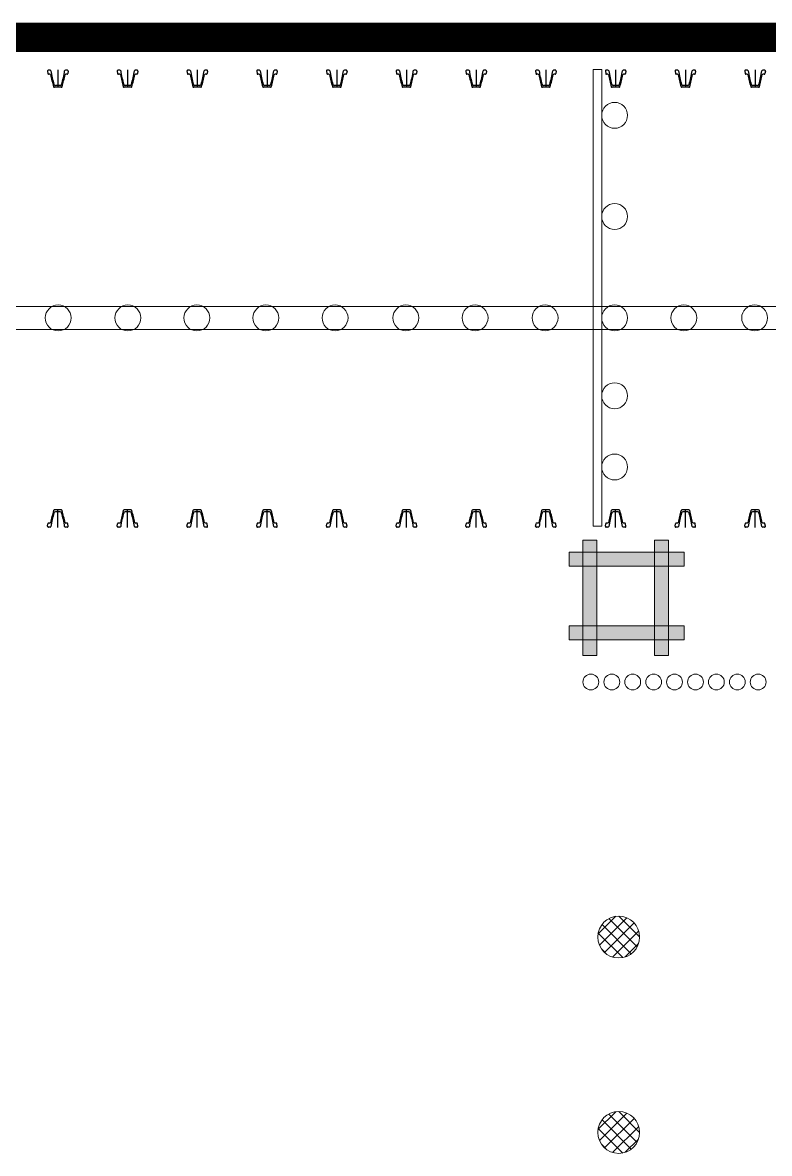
# Model space of a CAD drawing. Header units: millimetres. Extents: x 1757 to 4342, y -1901 to 53.
# Drawn here: x 1965 to 2065.8, y -119.7 to 32.9 of the extents above; entities that cross this region are included whole.
import ezdxf

# ---------------------------------------------------------------- set-up
doc = ezdxf.new("R2010")
doc.units = ezdxf.units.MM
doc.header["$LTSCALE"] = 0.1
doc.linetypes.add('ACAD_ISO04W100', pattern=[30, 24, -3, 0, -3])

msp = doc.modelspace()

# ---------------------------------------------------------------- hatches: boundary and pattern name
at = {"linetype": 'ByBlock', "lineweight": 15}
h = msp.add_hatch(color=253, dxfattribs=at)
h.set_gradient(color1=(173, 173, 173), rotation=90, one_color=1, tint=1, name='CYLINDER')
h.paths.add_polyline_path([(2040.614, -36.947), (2042.505, -36.947), (2042.505, -52.486), (2040.614, -52.486)])
h = msp.add_hatch(color=253, dxfattribs=at)
h.set_gradient(color1=(173, 173, 173), rotation=90, one_color=1, tint=1, name='CYLINDER')
h.paths.add_polyline_path([(2050.282, -36.947), (2052.174, -36.947), (2052.174, -52.486), (2050.282, -52.486)])
h = msp.add_hatch(color=253, dxfattribs=at)
h.set_gradient(color1=(173, 173, 173), one_color=1, tint=1, name='CYLINDER')
h.paths.add_polyline_path([(2038.736, -38.569), (2038.736, -40.46), (2054.275, -40.46), (2054.275, -38.569)])
h = msp.add_hatch(color=253, dxfattribs=at)
h.set_gradient(color1=(173, 173, 173), one_color=1, tint=1, name='CYLINDER')
h.paths.add_polyline_path([(2054.275, -50.387), (2054.275, -48.496), (2038.736, -48.496), (2038.736, -50.387)])
at = {"lineweight": 0}
h = msp.add_hatch(dxfattribs=at)
h.set_pattern_fill('NET', scale=0.376518, angle=225, style=0)
h.set_pattern_definition([(225, (8596.3839, -1806.8229), (0.84530665, -0.84530665), []), (315, (8596.3839, -1806.8229), (0.84530665, 0.84530665), [])])
edge = h.paths.add_edge_path()
edge.add_arc((2045.436, -90.484), 2.824, 0, 360)
h = msp.add_hatch(dxfattribs=at)
h.set_pattern_fill('NET', scale=0.376518, angle=225, style=0)
h.set_pattern_definition([(225, (8596.3839, -1833.1792), (0.84530665, -0.84530665), []), (315, (8596.3839, -1833.1792), (0.84530665, 0.84530665), [])])
edge = h.paths.add_edge_path()
edge.add_arc((2045.436, -116.84), 2.824, 0, 360)

# ---------------------------------------------------------------- linework, layer by layer
at = {"color": 7, "linetype": 'ByBlock', "lineweight": 30}
msp.add_line((1815.13, 28.998), (2170.092, 28.998), dxfattribs=at)
at = {"color": 7, "lineweight": -2}
for p, q in [((1968.331, 26.33), (1968.382, 25.989)), ((1968.685, 26.457), (1968.443, 26.457)), ((1970.995, 26.457), (1970.753, 26.457)), ((1971.107, 26.33), (1971.056, 25.989)), ((1977.744, 26.33), (1977.795, 25.989)), ((1978.098, 26.457), (1977.856, 26.457)), ((1980.408, 26.457), (1980.166, 26.457)), ((1980.52, 26.33), (1980.469, 25.989)), ((1987.157, 26.33), (1987.208, 25.989)), ((1987.511, 26.457), (1987.269, 26.457)), ((1989.821, 26.457), (1989.579, 26.457)), ((1989.933, 26.33), (1989.882, 25.989)), ((1996.57, 26.33), (1996.621, 25.989)), ((1996.924, 26.457), (1996.682, 26.457)), ((1999.234, 26.457), (1998.992, 26.457)), ((1999.346, 26.33), (1999.295, 25.989)), ((2005.983, 26.33), (2006.034, 25.989)), ((2006.337, 26.457), (2006.095, 26.457)), ((2008.647, 26.457), (2008.405, 26.457)), ((2008.759, 26.33), (2008.708, 25.989)), ((2015.396, 26.33), (2015.447, 25.989)), ((2015.75, 26.457), (2015.508, 26.457)), ((2018.06, 26.457), (2017.818, 26.457)), ((2018.172, 26.33), (2018.121, 25.989)), ((2024.809, 26.33), (2024.86, 25.989)), ((2025.163, 26.457), (2024.921, 26.457)), ((2027.473, 26.457), (2027.231, 26.457)), ((2027.585, 26.33), (2027.534, 25.989)), ((2034.222, 26.33), (2034.273, 25.989)), ((2034.576, 26.457), (2034.334, 26.457)), ((2036.886, 26.457), (2036.644, 26.457)), ((2036.998, 26.33), (2036.947, 25.989)), ((2043.634, 26.33), (2043.686, 25.989)), ((2043.989, 26.457), (2043.747, 26.457)), ((2046.299, 26.457), (2046.057, 26.457)), ((2046.411, 26.33), (2046.36, 25.989)), ((2053.047, 26.33), (2053.098, 25.989)), ((2053.402, 26.457), (2053.16, 26.457)), ((2055.712, 26.457), (2055.47, 26.457)), ((2055.824, 26.33), (2055.773, 25.989)), ((2062.46, 26.33), (2062.511, 25.989)), ((2062.814, 26.457), (2062.572, 26.457)), ((2065.125, 26.457), (2064.883, 26.457)), ((2065.237, 26.33), (2065.186, 25.989)), ((1968.655, 25.911), (1968.475, 25.911)), ((1970.964, 25.911), (1970.784, 25.911)), ((1978.068, 25.911), (1977.888, 25.911)), ((1980.377, 25.911), (1980.197, 25.911)), ((1987.48, 25.911), (1987.301, 25.911)), ((1989.79, 25.911), (1989.61, 25.911)), ((1996.893, 25.911), (1996.714, 25.911)), ((1999.202, 25.911), (1999.023, 25.911)), ((2006.306, 25.911), (2006.127, 25.911)), ((2008.615, 25.911), (2008.436, 25.911)), ((2015.719, 25.911), (2015.539, 25.911)), ((2018.028, 25.911), (2017.849, 25.911)), ((2025.132, 25.911), (2024.952, 25.911)), ((2027.441, 25.911), (2027.261, 25.911)), ((2034.545, 25.911), (2034.365, 25.911)), ((2036.854, 25.911), (2036.674, 25.911)), ((2043.958, 25.911), (2043.778, 25.911)), ((2046.267, 25.911), (2046.087, 25.911)), ((2053.371, 25.911), (2053.191, 25.911)), ((2055.68, 25.911), (2055.5, 25.911)), ((2062.784, 25.911), (2062.604, 25.911)), ((2065.093, 25.911), (2064.913, 25.911)), ((1970.193, 24.141), (1969.246, 24.141)), ((1970.055, 24.386), (1969.383, 24.386)), ((1979.605, 24.141), (1978.659, 24.141)), ((1979.468, 24.386), (1978.796, 24.386)), ((1989.018, 24.141), (1988.072, 24.141)), ((1988.881, 24.386), (1988.209, 24.386)), ((1998.431, 24.141), (1997.485, 24.141)), ((1998.294, 24.386), (1997.622, 24.386)), ((2007.844, 24.141), (2006.898, 24.141)), ((2007.707, 24.386), (2007.035, 24.386)), ((2017.257, 24.141), (2016.311, 24.141)), ((2017.12, 24.386), (2016.448, 24.386)), ((2026.67, 24.141), (2025.724, 24.141)), ((2026.533, 24.386), (2025.861, 24.386)), ((2036.083, 24.141), (2035.136, 24.141)), ((2035.946, 24.386), (2035.274, 24.386)), ((2045.496, 24.141), (2044.549, 24.141)), ((2045.359, 24.386), (2044.687, 24.386)), ((2054.909, 24.141), (2053.962, 24.141)), ((2054.772, 24.386), (2054.1, 24.386)), ((2064.322, 24.141), (2063.375, 24.141)), ((2064.185, 24.386), (2063.513, 24.386)), ((1970.193, -32.875), (1969.246, -32.875)), ((1970.055, -33.12), (1969.383, -33.12)), ((1979.605, -32.875), (1978.659, -32.875)), ((1979.468, -33.12), (1978.796, -33.12)), ((1989.018, -32.875), (1988.072, -32.875)), ((1988.881, -33.12), (1988.209, -33.12)), ((1998.431, -32.875), (1997.485, -32.875)), ((1998.294, -33.12), (1997.622, -33.12)), ((2007.844, -32.875), (2006.898, -32.875)), ((2007.707, -33.12), (2007.035, -33.12)), ((2017.257, -32.875), (2016.311, -32.875)), ((2017.12, -33.12), (2016.448, -33.12)), ((2026.67, -32.875), (2025.724, -32.875)), ((2026.533, -33.12), (2025.861, -33.12)), ((2036.083, -32.875), (2035.136, -32.875)), ((2035.946, -33.12), (2035.274, -33.12)), ((2045.496, -32.875), (2044.549, -32.875)), ((2045.359, -33.12), (2044.687, -33.12)), ((2054.909, -32.875), (2053.962, -32.875)), ((2054.772, -33.12), (2054.1, -33.12)), ((2064.322, -32.875), (2063.375, -32.875)), ((2064.185, -33.12), (2063.513, -33.12)), ((1968.331, -35.064), (1968.382, -34.723)), ((1968.655, -34.644), (1968.475, -34.644)), ((1970.964, -34.644), (1970.784, -34.644)), ((1971.107, -35.064), (1971.056, -34.723)), ((1977.744, -35.064), (1977.795, -34.723)), ((1978.068, -34.644), (1977.888, -34.644)), ((1980.377, -34.644), (1980.197, -34.644)), ((1980.52, -35.064), (1980.469, -34.723)), ((1987.157, -35.064), (1987.208, -34.723)), ((1987.48, -34.644), (1987.301, -34.644)), ((1989.79, -34.644), (1989.61, -34.644)), ((1989.933, -35.064), (1989.882, -34.723)), ((1996.57, -35.064), (1996.621, -34.723)), ((1996.893, -34.644), (1996.714, -34.644)), ((1999.202, -34.644), (1999.023, -34.644)), ((1999.346, -35.064), (1999.295, -34.723)), ((2005.983, -35.064), (2006.034, -34.723)), ((2006.306, -34.644), (2006.127, -34.644)), ((2008.615, -34.644), (2008.436, -34.644)), ((2008.759, -35.064), (2008.708, -34.723)), ((2015.396, -35.064), (2015.447, -34.723)), ((2015.719, -34.644), (2015.539, -34.644)), ((2018.028, -34.644), (2017.849, -34.644)), ((2018.172, -35.064), (2018.121, -34.723)), ((2024.809, -35.064), (2024.86, -34.723)), ((2025.132, -34.644), (2024.952, -34.644)), ((2027.441, -34.644), (2027.261, -34.644)), ((2027.585, -35.064), (2027.534, -34.723)), ((2034.222, -35.064), (2034.273, -34.723)), ((2034.545, -34.644), (2034.365, -34.644)), ((2036.854, -34.644), (2036.674, -34.644)), ((2036.998, -35.064), (2036.947, -34.723)), ((2043.634, -35.064), (2043.686, -34.723)), ((2043.958, -34.644), (2043.778, -34.644)), ((2046.267, -34.644), (2046.087, -34.644)), ((2046.411, -35.064), (2046.36, -34.723)), ((2053.047, -35.064), (2053.098, -34.723)), ((2053.371, -34.644), (2053.191, -34.644)), ((2055.68, -34.644), (2055.5, -34.644)), ((2055.824, -35.064), (2055.773, -34.723)), ((2062.46, -35.064), (2062.511, -34.723)), ((2062.784, -34.644), (2062.604, -34.644)), ((2065.093, -34.644), (2064.913, -34.644)), ((2065.237, -35.064), (2065.186, -34.723)), ((1968.685, -35.19), (1968.443, -35.19)), ((1970.995, -35.19), (1970.753, -35.19)), ((1978.098, -35.19), (1977.856, -35.19)), ((1980.408, -35.19), (1980.166, -35.19)), ((1987.511, -35.19), (1987.269, -35.19)), ((1989.821, -35.19), (1989.579, -35.19)), ((1996.924, -35.19), (1996.682, -35.19)), ((1999.234, -35.19), (1998.992, -35.19)), ((2006.337, -35.19), (2006.095, -35.19)), ((2008.647, -35.19), (2008.405, -35.19)), ((2015.75, -35.19), (2015.508, -35.19)), ((2018.06, -35.19), (2017.818, -35.19)), ((2025.163, -35.19), (2024.921, -35.19)), ((2027.473, -35.19), (2027.231, -35.19)), ((2034.576, -35.19), (2034.334, -35.19)), ((2036.886, -35.19), (2036.644, -35.19)), ((2043.989, -35.19), (2043.747, -35.19)), ((2046.299, -35.19), (2046.057, -35.19)), ((2053.402, -35.19), (2053.16, -35.19)), ((2055.712, -35.19), (2055.47, -35.19)), ((2062.814, -35.19), (2062.572, -35.19)), ((2065.125, -35.19), (2064.883, -35.19))]:
    msp.add_line(p, q, dxfattribs=at)
at = {"color": 7, "linetype": 'ACAD_ISO04W100', "lineweight": -2}
for p, q in [((1969.719, 26.517), (1969.719, 24.078)), ((1979.132, 26.517), (1979.132, 24.078)), ((1988.545, 26.517), (1988.545, 24.078)), ((1997.958, 26.517), (1997.958, 24.078)), ((2007.371, 26.517), (2007.371, 24.078)), ((2016.784, 26.517), (2016.784, 24.078)), ((2026.197, 26.517), (2026.197, 24.078)), ((2035.61, 26.517), (2035.61, 24.078)), ((2045.023, 26.517), (2045.023, 24.078)), ((2054.436, 26.517), (2054.436, 24.078)), ((2063.849, 26.517), (2063.849, 24.078)), ((1969.719, -35.251), (1969.719, -32.812)), ((1979.132, -35.251), (1979.132, -32.812)), ((1988.545, -35.251), (1988.545, -32.812)), ((1997.958, -35.251), (1997.958, -32.812)), ((2007.371, -35.251), (2007.371, -32.812)), ((2016.784, -35.251), (2016.784, -32.812)), ((2026.197, -35.251), (2026.197, -32.812)), ((2035.61, -35.251), (2035.61, -32.812)), ((2045.023, -35.251), (2045.023, -32.812)), ((2054.436, -35.251), (2054.436, -32.812)), ((2063.849, -35.251), (2063.849, -32.812))]:
    msp.add_line(p, q, dxfattribs=at)
at = {"color": 7, "linetype": 'ByBlock', "lineweight": 0}
for p, q in [((2170.092, -5.445), (1815.13, -5.445)), ((2170.092, -8.524), (1815.13, -8.524))]:
    msp.add_line(p, q, dxfattribs=at)
at = {"color": 253, "linetype": 'ByBlock', "lineweight": 15, "const_width": 3.765}
msp.add_lwpolyline([(1815.13, 30.986), (2170.092, 30.986)], dxfattribs=at)
at = {"color": 7, "linetype": 'ByBlock', "lineweight": 15}
for points in [[(2043.139, 26.565), (2041.977, 26.565), (2041.977, -35.07), (2043.139, -35.07)], [(2040.614, -36.947), (2042.505, -36.947), (2042.505, -52.486), (2040.614, -52.486)], [(2050.282, -36.947), (2052.174, -36.947), (2052.174, -52.486), (2050.282, -52.486)], [(2054.275, -38.569), (2054.275, -40.46), (2038.736, -40.46), (2038.736, -38.569)], [(2054.275, -48.496), (2054.275, -50.387), (2038.736, -50.387), (2038.736, -48.496)]]:
    msp.add_lwpolyline(points, close=True, dxfattribs=at)
for centre, radius in [((2044.888, 20.364), 1.749), ((2044.888, 6.71), 1.749), ((1969.769, -6.966), 1.749), ((1979.173, -6.966), 1.749), ((1988.492, -6.966), 1.749), ((1997.809, -6.966), 1.749), ((2007.145, -6.966), 1.749), ((2016.709, -6.966), 1.749), ((2026.045, -6.966), 1.749), ((2035.495, -6.966), 1.749), ((2044.888, -6.966), 1.749), ((2054.224, -6.966), 1.749), ((2063.788, -6.966), 1.749), ((2044.888, -17.464), 1.749), ((2044.888, -27.08), 1.749), ((2041.682, -56.081), 1.068), ((2044.506, -56.081), 1.068), ((2047.329, -56.081), 1.068), ((2050.153, -56.081), 1.068), ((2052.977, -56.081), 1.068), ((2055.801, -56.081), 1.068), ((2058.625, -56.081), 1.068), ((2061.449, -56.081), 1.068), ((2064.273, -56.081), 1.068)]:
    msp.add_circle(centre, radius, dxfattribs=at)
at = {"color": 7, "lineweight": 15}
for centre in [(2045.436, -90.484), (2045.436, -116.84)]:
    msp.add_circle(centre, 2.824, dxfattribs=at)
at = {"color": 7, "lineweight": -2}
for centre, radius, start, end in [((1968.443, 26.344), 0.113, 89.40595, 190.01711), ((1968.475, 26.005), 0.0941, 187.35882, 270.43725), ((1968.685, 26.344), 0.113, 8.18923, 90), ((1982.568, 28.434), 13.927, 188.56037, 196.32129), ((1956.87, 28.434), 13.927, 343.67871, 351.43963), ((1970.753, 26.344), 0.113, 90, 171.81077), ((1970.964, 26.005), 0.0941, 269.56275, 352.64118), ((1970.995, 26.344), 0.113, 349.98289, 90.59405), ((1977.856, 26.344), 0.113, 89.40595, 190.01711), ((1977.888, 26.005), 0.0941, 187.35882, 270.43725), ((1978.098, 26.344), 0.113, 8.18923, 90), ((1991.981, 28.434), 13.927, 188.56037, 196.32129), ((1966.283, 28.434), 13.927, 343.67871, 351.43963), ((1980.166, 26.344), 0.113, 90, 171.81077), ((1980.377, 26.005), 0.0941, 269.56275, 352.64118), ((1980.408, 26.344), 0.113, 349.98289, 90.59405), ((1987.269, 26.344), 0.113, 89.40595, 190.01711), ((1987.301, 26.005), 0.0941, 187.35882, 270.43725), ((1987.511, 26.344), 0.113, 8.18923, 90), ((2001.394, 28.434), 13.927, 188.56037, 196.32129), ((1975.696, 28.434), 13.927, 343.67871, 351.43963), ((1989.579, 26.344), 0.113, 90, 171.81077), ((1989.79, 26.005), 0.0941, 269.56275, 352.64118), ((1989.821, 26.344), 0.113, 349.98289, 90.59405), ((1996.682, 26.344), 0.113, 89.40595, 190.01711), ((1996.714, 26.005), 0.0941, 187.35882, 270.43725), ((1996.924, 26.344), 0.113, 8.18923, 90), ((2010.807, 28.434), 13.927, 188.56037, 196.32129), ((1985.109, 28.434), 13.927, 343.67871, 351.43963), ((1998.992, 26.344), 0.113, 90, 171.81077), ((1999.202, 26.005), 0.0941, 269.56275, 352.64118), ((1999.234, 26.344), 0.113, 349.98289, 90.59405), ((2006.095, 26.344), 0.113, 89.40595, 190.01711), ((2006.127, 26.005), 0.0941, 187.35882, 270.43725), ((2006.337, 26.344), 0.113, 8.18923, 90), ((2020.22, 28.434), 13.927, 188.56037, 196.32129), ((1994.522, 28.434), 13.927, 343.67871, 351.43963), ((2008.405, 26.344), 0.113, 90, 171.81077), ((2008.615, 26.005), 0.0941, 269.56275, 352.64118), ((2008.647, 26.344), 0.113, 349.98289, 90.59405), ((2015.508, 26.344), 0.113, 89.40595, 190.01711), ((2015.539, 26.005), 0.0941, 187.35882, 270.43725), ((2015.75, 26.344), 0.113, 8.18923, 90), ((2029.633, 28.434), 13.927, 188.56037, 196.32129), ((2003.935, 28.434), 13.927, 343.67871, 351.43963), ((2017.818, 26.344), 0.113, 90, 171.81077), ((2018.028, 26.005), 0.0941, 269.56275, 352.64118), ((2018.06, 26.344), 0.113, 349.98289, 90.59405), ((2024.921, 26.344), 0.113, 89.40595, 190.01711), ((2024.952, 26.005), 0.0941, 187.35882, 270.43725), ((2025.163, 26.344), 0.113, 8.18923, 90), ((2039.046, 28.434), 13.927, 188.56037, 196.32129), ((2013.348, 28.434), 13.927, 343.67871, 351.43963), ((2027.231, 26.344), 0.113, 90, 171.81077), ((2027.441, 26.005), 0.0941, 269.56275, 352.64118), ((2027.473, 26.344), 0.113, 349.98289, 90.59405), ((2034.334, 26.344), 0.113, 89.40595, 190.01711), ((2034.365, 26.005), 0.0941, 187.35882, 270.43725), ((2034.576, 26.344), 0.113, 8.18923, 90), ((2048.459, 28.434), 13.927, 188.56037, 196.32129), ((2022.76, 28.434), 13.927, 343.67871, 351.43963), ((2036.644, 26.344), 0.113, 90, 171.81077), ((2036.854, 26.005), 0.0941, 269.56275, 352.64118), ((2036.886, 26.344), 0.113, 349.98289, 90.59405), ((2043.747, 26.344), 0.113, 89.40595, 190.01711), ((2043.778, 26.005), 0.0941, 187.35882, 270.43725), ((2043.989, 26.344), 0.113, 8.18923, 90), ((2057.872, 28.434), 13.927, 188.56037, 196.32129), ((2032.173, 28.434), 13.927, 343.67871, 351.43963), ((2046.057, 26.344), 0.113, 90, 171.81077), ((2046.267, 26.005), 0.0941, 269.56275, 352.64118), ((2046.299, 26.344), 0.113, 349.98289, 90.59405), ((2053.16, 26.344), 0.113, 89.40595, 190.01711), ((2053.191, 26.005), 0.0941, 187.35882, 270.43725), ((2053.402, 26.344), 0.113, 8.18923, 90), ((2067.285, 28.434), 13.927, 188.56037, 196.32129), ((2041.586, 28.434), 13.927, 343.67871, 351.43963), ((2055.47, 26.344), 0.113, 90, 171.81077), ((2055.68, 26.005), 0.0941, 269.56275, 352.64118), ((2055.712, 26.344), 0.113, 349.98289, 90.59405), ((2062.572, 26.344), 0.113, 89.40595, 190.01711), ((2062.604, 26.005), 0.0941, 187.35882, 270.43725), ((2062.814, 26.344), 0.113, 8.18923, 90), ((2076.698, 28.434), 13.927, 188.56037, 196.32129), ((2050.999, 28.434), 13.927, 343.67871, 351.43963), ((2064.883, 26.344), 0.113, 90, 171.81077), ((2065.093, 26.005), 0.0941, 269.56275, 352.64118), ((2065.125, 26.344), 0.113, 349.98289, 90.59405), ((1968.655, 25.817), 0.0941, 11.75312, 90), ((2004.724, 33.693), 36.825, 192.31635, 194.89843), ((1969.383, 24.574), 0.188, 196.53522, 273.6486), ((1970.055, 24.574), 0.188, 266.3514, 343.46478), ((1934.714, 33.693), 36.825, 345.10157, 347.68365), ((1970.784, 25.817), 0.0941, 90, 168.24688), ((1978.068, 25.817), 0.0941, 11.75312, 90), ((2014.137, 33.693), 36.825, 192.31635, 194.89843), ((1978.796, 24.574), 0.188, 196.53522, 273.6486), ((1979.468, 24.574), 0.188, 266.3514, 343.46478), ((1944.127, 33.693), 36.825, 345.10157, 347.68365), ((1980.197, 25.817), 0.0941, 90, 168.24688), ((1987.48, 25.817), 0.0941, 11.75312, 90), ((2023.55, 33.693), 36.825, 192.31635, 194.89843), ((1988.209, 24.574), 0.188, 196.53522, 273.6486), ((1988.881, 24.574), 0.188, 266.3514, 343.46478), ((1953.54, 33.693), 36.825, 345.10157, 347.68365), ((1989.61, 25.817), 0.0941, 90, 168.24688), ((1996.893, 25.817), 0.0941, 11.75312, 90), ((2032.963, 33.693), 36.825, 192.31635, 194.89843), ((1997.622, 24.574), 0.188, 196.53522, 273.6486), ((1998.294, 24.574), 0.188, 266.3514, 343.46478), ((1962.953, 33.693), 36.825, 345.10157, 347.68365), ((1999.023, 25.817), 0.0941, 90, 168.24688), ((2006.306, 25.817), 0.0941, 11.75312, 90), ((2042.376, 33.693), 36.825, 192.31635, 194.89843), ((2007.035, 24.574), 0.188, 196.53522, 273.6486), ((2007.707, 24.574), 0.188, 266.3514, 343.46478), ((1972.366, 33.693), 36.825, 345.10157, 347.68365), ((2008.436, 25.817), 0.0941, 90, 168.24688), ((2015.719, 25.817), 0.0941, 11.75312, 90), ((2051.789, 33.693), 36.825, 192.31635, 194.89843), ((2016.448, 24.574), 0.188, 196.53522, 273.6486), ((2017.12, 24.574), 0.188, 266.3514, 343.46478), ((1981.779, 33.693), 36.825, 345.10157, 347.68365), ((2017.849, 25.817), 0.0941, 90, 168.24688), ((2025.132, 25.817), 0.0941, 11.75312, 90), ((2061.202, 33.693), 36.825, 192.31635, 194.89843), ((2025.861, 24.574), 0.188, 196.53522, 273.6486), ((2026.533, 24.574), 0.188, 266.3514, 343.46478), ((1991.192, 33.693), 36.825, 345.10157, 347.68365), ((2027.261, 25.817), 0.0941, 90, 168.24688), ((2034.545, 25.817), 0.0941, 11.75312, 90), ((2070.615, 33.693), 36.825, 192.31635, 194.89843), ((2035.274, 24.574), 0.188, 196.53522, 273.6486), ((2035.946, 24.574), 0.188, 266.3514, 343.46478), ((2000.605, 33.693), 36.825, 345.10157, 347.68365), ((2036.674, 25.817), 0.0941, 90, 168.24688), ((2043.958, 25.817), 0.0941, 11.75312, 90), ((2080.028, 33.693), 36.825, 192.31635, 194.89843), ((2044.687, 24.574), 0.188, 196.53522, 273.6486), ((2045.359, 24.574), 0.188, 266.3514, 343.46478), ((2010.018, 33.693), 36.825, 345.10157, 347.68365), ((2046.087, 25.817), 0.0941, 90, 168.24688), ((2053.371, 25.817), 0.0941, 11.75312, 90), ((2089.44, 33.693), 36.825, 192.31635, 194.89843), ((2054.1, 24.574), 0.188, 196.53522, 273.6486), ((2054.772, 24.574), 0.188, 266.3514, 343.46478), ((2019.431, 33.693), 36.825, 345.10157, 347.68365), ((2055.5, 25.817), 0.0941, 90, 168.24688), ((2062.784, 25.817), 0.0941, 11.75312, 90), ((2098.853, 33.693), 36.825, 192.31635, 194.89843), ((2063.513, 24.574), 0.188, 196.53522, 273.6486), ((2064.185, 24.574), 0.188, 266.3514, 343.46478), ((2028.844, 33.693), 36.825, 345.10157, 347.68365), ((2064.913, 25.817), 0.0941, 90, 168.24688), ((1969.246, 24.254), 0.113, 194.76068, 271.39358), ((1970.193, 24.254), 0.113, 268.60642, 345.23932), ((1978.659, 24.254), 0.113, 194.76068, 271.39358), ((1979.605, 24.254), 0.113, 268.60642, 345.23932), ((1988.072, 24.254), 0.113, 194.76068, 271.39358), ((1989.018, 24.254), 0.113, 268.60642, 345.23932), ((1997.485, 24.254), 0.113, 194.76068, 271.39358), ((1998.431, 24.254), 0.113, 268.60642, 345.23932), ((2006.898, 24.254), 0.113, 194.76068, 271.39358), ((2007.844, 24.254), 0.113, 268.60642, 345.23932), ((2016.311, 24.254), 0.113, 194.76068, 271.39358), ((2017.257, 24.254), 0.113, 268.60642, 345.23932), ((2025.724, 24.254), 0.113, 194.76068, 271.39358), ((2026.67, 24.254), 0.113, 268.60642, 345.23932), ((2035.136, 24.254), 0.113, 194.76068, 271.39358), ((2036.083, 24.254), 0.113, 268.60642, 345.23932), ((2044.549, 24.254), 0.113, 194.76068, 271.39358), ((2045.496, 24.254), 0.113, 268.60642, 345.23932), ((2053.962, 24.254), 0.113, 194.76068, 271.39358), ((2054.909, 24.254), 0.113, 268.60642, 345.23932), ((2063.375, 24.254), 0.113, 194.76068, 271.39358), ((2064.322, 24.254), 0.113, 268.60642, 345.23932), ((2004.724, -42.426), 36.825, 165.10157, 167.68365), ((1982.568, -37.168), 13.927, 163.67871, 171.43963), ((1969.246, -32.988), 0.113, 88.60642, 165.23932), ((1969.383, -33.308), 0.188, 86.3514, 163.46478), ((1970.055, -33.308), 0.188, 16.53522, 93.6486), ((1970.193, -32.988), 0.113, 14.76068, 91.39358), ((1956.87, -37.168), 13.927, 8.56037, 16.32129), ((1934.714, -42.426), 36.825, 12.31635, 14.89843), ((2014.137, -42.426), 36.825, 165.10157, 167.68365), ((1991.981, -37.168), 13.927, 163.67871, 171.43963), ((1978.659, -32.988), 0.113, 88.60642, 165.23932), ((1978.796, -33.308), 0.188, 86.3514, 163.46478), ((1979.468, -33.308), 0.188, 16.53522, 93.6486), ((1979.605, -32.988), 0.113, 14.76068, 91.39358), ((1966.283, -37.168), 13.927, 8.56037, 16.32129), ((1944.127, -42.426), 36.825, 12.31635, 14.89843), ((2023.55, -42.426), 36.825, 165.10157, 167.68365), ((2001.394, -37.168), 13.927, 163.67871, 171.43963), ((1988.072, -32.988), 0.113, 88.60642, 165.23932), ((1988.209, -33.308), 0.188, 86.3514, 163.46478), ((1988.881, -33.308), 0.188, 16.53522, 93.6486), ((1989.018, -32.988), 0.113, 14.76068, 91.39358), ((1975.696, -37.168), 13.927, 8.56037, 16.32129), ((1953.54, -42.426), 36.825, 12.31635, 14.89843), ((2032.963, -42.426), 36.825, 165.10157, 167.68365), ((2010.807, -37.168), 13.927, 163.67871, 171.43963), ((1997.485, -32.988), 0.113, 88.60642, 165.23932), ((1997.622, -33.308), 0.188, 86.3514, 163.46478), ((1998.294, -33.308), 0.188, 16.53522, 93.6486), ((1998.431, -32.988), 0.113, 14.76068, 91.39358), ((1985.109, -37.168), 13.927, 8.56037, 16.32129), ((1962.953, -42.426), 36.825, 12.31635, 14.89843), ((2042.376, -42.426), 36.825, 165.10157, 167.68365), ((2020.22, -37.168), 13.927, 163.67871, 171.43963), ((2006.898, -32.988), 0.113, 88.60642, 165.23932), ((2007.035, -33.308), 0.188, 86.3514, 163.46478), ((2007.707, -33.308), 0.188, 16.53522, 93.6486), ((2007.844, -32.988), 0.113, 14.76068, 91.39358), ((1994.522, -37.168), 13.927, 8.56037, 16.32129), ((1972.366, -42.426), 36.825, 12.31635, 14.89843), ((2051.789, -42.426), 36.825, 165.10157, 167.68365), ((2029.633, -37.168), 13.927, 163.67871, 171.43963), ((2016.311, -32.988), 0.113, 88.60642, 165.23932), ((2016.448, -33.308), 0.188, 86.3514, 163.46478), ((2017.12, -33.308), 0.188, 16.53522, 93.6486), ((2017.257, -32.988), 0.113, 14.76068, 91.39358), ((2003.935, -37.168), 13.927, 8.56037, 16.32129), ((1981.779, -42.426), 36.825, 12.31635, 14.89843), ((2061.202, -42.426), 36.825, 165.10157, 167.68365), ((2039.046, -37.168), 13.927, 163.67871, 171.43963), ((2025.724, -32.988), 0.113, 88.60642, 165.23932), ((2025.861, -33.308), 0.188, 86.3514, 163.46478), ((2026.533, -33.308), 0.188, 16.53522, 93.6486), ((2026.67, -32.988), 0.113, 14.76068, 91.39358), ((2013.348, -37.168), 13.927, 8.56037, 16.32129), ((1991.192, -42.426), 36.825, 12.31635, 14.89843), ((2070.615, -42.426), 36.825, 165.10157, 167.68365), ((2048.459, -37.168), 13.927, 163.67871, 171.43963), ((2035.136, -32.988), 0.113, 88.60642, 165.23932), ((2035.274, -33.308), 0.188, 86.3514, 163.46478), ((2035.946, -33.308), 0.188, 16.53522, 93.6486), ((2036.083, -32.988), 0.113, 14.76068, 91.39358), ((2022.76, -37.168), 13.927, 8.56037, 16.32129), ((2000.605, -42.426), 36.825, 12.31635, 14.89843), ((2080.028, -42.426), 36.825, 165.10157, 167.68365), ((2057.872, -37.168), 13.927, 163.67871, 171.43963), ((2044.549, -32.988), 0.113, 88.60642, 165.23932), ((2044.687, -33.308), 0.188, 86.3514, 163.46478), ((2045.359, -33.308), 0.188, 16.53522, 93.6486), ((2045.496, -32.988), 0.113, 14.76068, 91.39358), ((2032.173, -37.168), 13.927, 8.56037, 16.32129), ((2010.018, -42.426), 36.825, 12.31635, 14.89843), ((2089.44, -42.426), 36.825, 165.10157, 167.68365), ((2067.285, -37.168), 13.927, 163.67871, 171.43963), ((2053.962, -32.988), 0.113, 88.60642, 165.23932), ((2054.1, -33.308), 0.188, 86.3514, 163.46478), ((2054.772, -33.308), 0.188, 16.53522, 93.6486), ((2054.909, -32.988), 0.113, 14.76068, 91.39358), ((2041.586, -37.168), 13.927, 8.56037, 16.32129), ((2019.431, -42.426), 36.825, 12.31635, 14.89843), ((2098.853, -42.426), 36.825, 165.10157, 167.68365), ((2076.698, -37.168), 13.927, 163.67871, 171.43963), ((2063.375, -32.988), 0.113, 88.60642, 165.23932), ((2063.513, -33.308), 0.188, 86.3514, 163.46478), ((2064.185, -33.308), 0.188, 16.53522, 93.6486), ((2064.322, -32.988), 0.113, 14.76068, 91.39358), ((2050.999, -37.168), 13.927, 8.56037, 16.32129), ((2028.844, -42.426), 36.825, 12.31635, 14.89843), ((1968.443, -35.077), 0.113, 169.98289, 270.59405), ((1968.475, -34.739), 0.0941, 89.56275, 172.64118), ((1968.655, -34.55), 0.0941, 270, 348.24688), ((1970.784, -34.55), 0.0941, 191.75312, 270), ((1970.964, -34.739), 0.0941, 7.35882, 90.43725), ((1970.995, -35.077), 0.113, 269.40595, 10.01711), ((1977.856, -35.077), 0.113, 169.98289, 270.59405), ((1977.888, -34.739), 0.0941, 89.56275, 172.64118), ((1978.068, -34.55), 0.0941, 270, 348.24688), ((1980.197, -34.55), 0.0941, 191.75312, 270), ((1980.377, -34.739), 0.0941, 7.35882, 90.43725), ((1980.408, -35.077), 0.113, 269.40595, 10.01711), ((1987.269, -35.077), 0.113, 169.98289, 270.59405), ((1987.301, -34.739), 0.0941, 89.56275, 172.64118), ((1987.48, -34.55), 0.0941, 270, 348.24688), ((1989.61, -34.55), 0.0941, 191.75312, 270), ((1989.79, -34.739), 0.0941, 7.35882, 90.43725), ((1989.821, -35.077), 0.113, 269.40595, 10.01711), ((1996.682, -35.077), 0.113, 169.98289, 270.59405), ((1996.714, -34.739), 0.0941, 89.56275, 172.64118), ((1996.893, -34.55), 0.0941, 270, 348.24688), ((1999.023, -34.55), 0.0941, 191.75312, 270), ((1999.202, -34.739), 0.0941, 7.35882, 90.43725), ((1999.234, -35.077), 0.113, 269.40595, 10.01711), ((2006.095, -35.077), 0.113, 169.98289, 270.59405), ((2006.127, -34.739), 0.0941, 89.56275, 172.64118), ((2006.306, -34.55), 0.0941, 270, 348.24688), ((2008.436, -34.55), 0.0941, 191.75312, 270), ((2008.615, -34.739), 0.0941, 7.35882, 90.43725), ((2008.647, -35.077), 0.113, 269.40595, 10.01711), ((2015.508, -35.077), 0.113, 169.98289, 270.59405), ((2015.539, -34.739), 0.0941, 89.56275, 172.64118), ((2015.719, -34.55), 0.0941, 270, 348.24688), ((2017.849, -34.55), 0.0941, 191.75312, 270), ((2018.028, -34.739), 0.0941, 7.35882, 90.43725), ((2018.06, -35.077), 0.113, 269.40595, 10.01711), ((2024.921, -35.077), 0.113, 169.98289, 270.59405), ((2024.952, -34.739), 0.0941, 89.56275, 172.64118), ((2025.132, -34.55), 0.0941, 270, 348.24688), ((2027.261, -34.55), 0.0941, 191.75312, 270), ((2027.441, -34.739), 0.0941, 7.35882, 90.43725), ((2027.473, -35.077), 0.113, 269.40595, 10.01711), ((2034.334, -35.077), 0.113, 169.98289, 270.59405), ((2034.365, -34.739), 0.0941, 89.56275, 172.64118), ((2034.545, -34.55), 0.0941, 270, 348.24688), ((2036.674, -34.55), 0.0941, 191.75312, 270), ((2036.854, -34.739), 0.0941, 7.35882, 90.43725), ((2036.886, -35.077), 0.113, 269.40595, 10.01711), ((2043.747, -35.077), 0.113, 169.98289, 270.59405), ((2043.778, -34.739), 0.0941, 89.56275, 172.64118), ((2043.958, -34.55), 0.0941, 270, 348.24688), ((2046.087, -34.55), 0.0941, 191.75312, 270), ((2046.267, -34.739), 0.0941, 7.35882, 90.43725), ((2046.299, -35.077), 0.113, 269.40595, 10.01711), ((2053.16, -35.077), 0.113, 169.98289, 270.59405), ((2053.191, -34.739), 0.0941, 89.56275, 172.64118), ((2053.371, -34.55), 0.0941, 270, 348.24688), ((2055.5, -34.55), 0.0941, 191.75312, 270), ((2055.68, -34.739), 0.0941, 7.35882, 90.43725), ((2055.712, -35.077), 0.113, 269.40595, 10.01711), ((2062.572, -35.077), 0.113, 169.98289, 270.59405), ((2062.604, -34.739), 0.0941, 89.56275, 172.64118), ((2062.784, -34.55), 0.0941, 270, 348.24688), ((2064.913, -34.55), 0.0941, 191.75312, 270), ((2065.093, -34.739), 0.0941, 7.35882, 90.43725), ((2065.125, -35.077), 0.113, 269.40595, 10.01711), ((1968.685, -35.077), 0.113, 270, 351.81077), ((1970.753, -35.077), 0.113, 188.18923, 270), ((1978.098, -35.077), 0.113, 270, 351.81077), ((1980.166, -35.077), 0.113, 188.18923, 270), ((1987.511, -35.077), 0.113, 270, 351.81077), ((1989.579, -35.077), 0.113, 188.18923, 270), ((1996.924, -35.077), 0.113, 270, 351.81077), ((1998.992, -35.077), 0.113, 188.18923, 270), ((2006.337, -35.077), 0.113, 270, 351.81077), ((2008.405, -35.077), 0.113, 188.18923, 270), ((2015.75, -35.077), 0.113, 270, 351.81077), ((2017.818, -35.077), 0.113, 188.18923, 270), ((2025.163, -35.077), 0.113, 270, 351.81077), ((2027.231, -35.077), 0.113, 188.18923, 270), ((2034.576, -35.077), 0.113, 270, 351.81077), ((2036.644, -35.077), 0.113, 188.18923, 270), ((2043.989, -35.077), 0.113, 270, 351.81077), ((2046.057, -35.077), 0.113, 188.18923, 270), ((2053.402, -35.077), 0.113, 270, 351.81077), ((2055.47, -35.077), 0.113, 188.18923, 270), ((2062.814, -35.077), 0.113, 270, 351.81077), ((2064.883, -35.077), 0.113, 188.18923, 270)]:
    msp.add_arc(centre, radius, start, end, dxfattribs=at)

doc.saveas('drawing.dxf')
